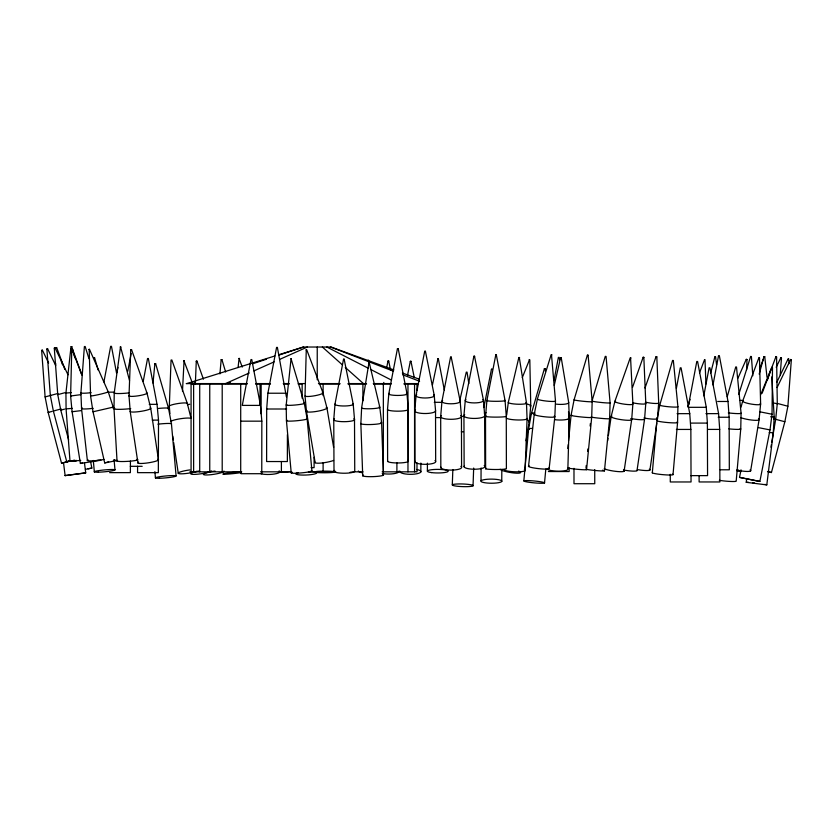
<?xml version="1.0" encoding="UTF-8"?>
<svg xmlns="http://www.w3.org/2000/svg" width="833" height="833" viewBox="0 0 833 833"><rect width="100%" height="100%" fill="white"/><g stroke="black" fill="none" stroke-linecap="round" stroke-linejoin="round"><path stroke-width="1.25" d="M260.448 405.4L242.288 405.4L250.983 359.575L251.774 359.575L260.469 405.4L261.833 421.165L261.76 473.706L241.008 473.706M286.396 396.872L277.379 347.403L276.587 347.403L267.893 393.228L266.685 409.003L266.612 461.544L287.364 461.544L287.406 434.628M420.842 471.967L420.863 463.075M427.391 470.937L427.412 463.169M130.417 461.107L130.375 472.634L109.612 472.634M137.591 466.241L137.57 472.655L158.332 472.655L158.52 420.113L157.041 404.338L148.347 358.513L147.556 358.513L143.214 381.42M481.016 480.88L481.078 467.99M501.758 481.474A10.454 2.051 0.2 0 0 487.336 479.267A10.454 2.051 0.2 0 0 485.066 482.786A10.454 2.051 0.2 0 0 501.758 481.474L501.81 469.874M760.55 395.05L771.743 367.436L772.493 367.582L772.035 414.22L770.004 429.901L759.873 481.453L739.527 477.392L741.016 469.843M114.017 408.597L114.236 392.895L120.514 346.934M55.582 365.854L55.624 363.261M70.982 352.609L71.201 348.715M306.273 349.745L305.024 395.665A9.163 1.499 -9.7 0 0 315.207 395.665A9.163 1.499 -9.7 0 0 322.298 392.374M677.906 406.65A9.163 0.854 5.2 0 1 668.618 406.754A9.163 0.854 5.2 0 1 659.819 404.984L672.575 360.439L673.335 360.502L677.906 406.65L677.583 422.373L673.033 474.498M727.251 396.633L735.747 366.947L736.507 367.009L741.078 413.158L740.756 428.87L736.205 480.995A10.454 0.968 5.2 0 1 730.843 481.474A10.454 0.968 5.2 0 1 719.316 480.339M81.863 374.746L72.554 349.235L71.773 349.371L70.607 395.914L72.075 411.637L80.395 463.471L100.876 460.222L100.127 460.128M424.653 351.359L425.444 351.359L424.684 351.328L416.084 395.321L414.803 410.461M440.709 416.24L441.979 401.1L450.559 357.138L451.205 357.065L460.139 401.1L461.44 416.24L461.576 467.042M463.96 415.375L465.293 400.236L473.873 356.264L474.508 356.201L483.452 400.236L484.691 415.375L484.889 466.178M604.456 470.884L609.621 418.52L610.089 402.766L606.06 356.441L605.279 356.368L592.388 399.694M452.298 484.785L452.85 469.531M473.04 485.837A10.454 1.322 2 0 0 458.619 483.952A10.454 1.322 2 0 0 456.359 486.139A10.454 1.322 2 0 0 473.04 485.837L473.675 468.042M169.328 406.015L171.057 360.085L171.837 359.971L187.279 403.318L191.08 418.489A10.454 1.531 -8.7 0 0 180.834 418.676A10.454 1.531 -8.7 0 0 170.578 421.56M182.479 391.271L184.072 360.543M195.338 384.19L196.286 361.189L196.984 361.116L203.419 379.171M129.011 395.654L130.76 349.735L131.541 349.631L130.843 349.766M525.061 470.707L527.07 418.874L526.477 402.891L519.292 357.492M746.597 369.914L747.014 359.554L746.243 359.367L737.892 378.317M551.488 354.733L555.476 400.912L554.851 416.583L549.155 468.49M386.751 367.353L387.97 361.074L388.678 361.022L390.521 369.862M369.05 362.105L361.637 407.743L360.856 423.726L362.719 475.83M554.257 385.387L560.578 357.68L561.213 357.638L568.668 402.36L569.314 417.687L567.867 468.885A10.454 2.353 1.8 0 1 558.724 471.239A10.454 2.353 1.8 0 1 547.114 468.833M88.985 358.752L85.153 346.497L84.393 346.57L80.926 392.666A9.163 1.02 -6.5 0 0 91.109 392.666M780.219 374.933L781.469 358.138L780.729 357.94L781.469 358.138M788.497 364.177C790.527 362.896 787.112 357.805 788.882 359.002M767.505 471.509L771.431 472.54L784.853 421.737L787.893 406.223L791.35 359.71L790.611 359.512L791.35 359.71M631.695 419.447L632.893 403.901L630.571 357.857M657.508 418.301L658.705 402.756L656.82 356.826L656.04 356.732L656.82 356.847M333.773 419.384L335.022 403.984L343.519 359.252L344.154 359.2L353.182 403.932L354.504 419.322L354.743 470.874A10.454 2.051 -0.2 0 1 342.957 473.217A10.454 2.051 -0.2 0 1 334.731 470.416M219.922 373.902L221.172 359.689L221.922 359.617L225.628 371.997M238.071 367.54L239.092 358.461L242.216 367.093M652.322 472.832L656.654 423.258M523.842 480.849L528.632 428.735L531.464 413.251L544.376 368.696L545.157 368.769L545.407 371.351M530.725 406.056L529.288 421.592L526.029 440.761M544.522 482.994A10.454 0.948 5.3 0 0 530.048 480.672A10.454 0.948 5.3 0 0 527.976 482.109A10.454 0.948 5.3 0 0 544.522 482.994L545.813 469.01M153.022 382.993L154.876 363.771L155.656 363.698L168.516 408.232L171.431 423.716L176.086 475.841M759.123 419.384L760.623 403.901L759.488 358.065L758.811 357.961L742.724 400.902L741.037 407.17M567.804 448.498L568.179 444.676M568.554 440.865L571.074 415.23L574.104 399.736L587.359 355.17L588.119 355.243L592.169 401.568L591.701 417.323L586.547 469.687M585.995 468.031L586.245 465.48M587.629 451.476L587.879 448.925M590.128 426.017L590.389 423.466M76.438 460.764L70.003 461.263L66.078 408.868L65.932 393.051L71.013 346.695L71.805 346.632L74.866 357.878M528.518 466.47L534.203 414.563M771.743 376.912L774.19 416.937L773.274 432.712L766.797 484.91L746.233 482.286L746.712 478.475M506.672 415.063L508.338 402.193L518.844 357.524L519.605 357.586M607.601 440.803L607.975 438.231M608.35 435.659L611.193 416.375L614.931 401.214L630.227 357.857L631.008 357.971M624.084 471.27L631.643 419.853M636.995 470.697L644.544 419.28M649.896 470.124L657.456 418.707M88.819 349.537L89.495 349.371L108.3 392.01L113.215 407.129L93.015 411.794L90.599 396.164L89.183 349.433M116.099 460.649L104.719 462.992L93.015 411.794L93.733 411.46M750.627 470.957L759.071 419.832M770.942 447.186L771.368 444.666M771.795 442.136L775.669 419.395L777.293 403.672L776.585 357.034L775.835 356.909L776.585 357.034M659.767 405.202L656.873 420.717A10.454 0.968 5.2 0 0 669.68 422.706A10.454 0.968 5.2 0 0 676.937 422.071M103.906 381.972L110.674 346.33L111.466 346.33L116.537 373.059M116.943 372.497L117.911 367.405M127.782 371.268L131.166 353.452M486.389 468.375A10.454 0.823 0 0 0 494.563 469.5A10.454 0.823 0 0 0 506.391 468.583L506.277 416.188L505.058 400.496L496.333 354.9L495.791 354.879L486.899 400.496L485.524 416.406L485.629 468.802M554.028 380.317L558.381 357.399L559.172 357.399L559.651 359.95M676.406 388.199L680.269 367.832L681.061 367.832L689.755 413.657L690.859 429.432L691.046 481.963L670.284 481.963L670.263 474.279M703.791 395.821L709.102 367.811L709.893 367.811L718.587 413.637L719.691 429.411L719.879 481.953L699.126 481.953L699.106 475.549M712.996 384.929L718.546 355.649L719.337 355.649L728.032 401.475L729.135 417.25L729.323 469.791L720.222 469.791M397.456 348.746L398.226 348.715L397.435 348.715L388.824 393.665L387.532 409.138A10.454 1.791 -0.1 0 0 399.174 411.158A10.454 1.791 -0.1 0 0 407.587 408.691M383.336 384.94L383.826 382.43M432.431 384.94L437.981 358.659M483.848 407.556L491.46 369.248L492.241 369.258L491.48 369.29M407.556 375.173L410.315 361.355L410.95 361.283L414.293 377.682M534.245 414.251L537.431 398.872L551.144 354.733L551.925 354.837M459.691 400.881L466.293 372.122L467.053 372.164L468.823 383.555M687.933 406.462L690.078 399.351M710.674 373.142L714.818 356.93L715.578 356.982L716.567 364.635M759.186 374.132L763.955 356.628L764.746 356.691L767.006 377.297M85.716 472.873L65.12 475.601L85.716 472.873L84.445 462.711M746.233 482.286L748.367 482.286M738.715 394.498L750.637 356.482L751.397 356.576L752.824 375.787M767.36 380.212L770.567 370.352M632.507 387.397L643.128 357.284L643.836 357.367L645.794 403.328L644.596 418.874A10.454 1.562 8.5 0 1 631.018 418.551M644.992 388.022L656.04 356.711M699.501 372.861L704.562 359.617M759.665 368.957L763.288 359.262M522.291 377.62L529.486 359.752M762.122 393.28L775.835 356.909M776.2 367.27L780.729 357.94M776.866 382.149L788.153 358.815M777.085 387.522L790.611 359.512M451.319 357.19L450.643 357.211M474.654 356.295L473.873 356.295M388.751 361.106L387.97 361.106M306.023 349.902L306.388 349.86M561.369 357.732L560.599 357.732M344.279 359.294L343.54 359.294M183.864 360.574L192.996 384.627M196.963 361.147L196.203 361.241M437.783 358.784L438.325 358.711L437.617 358.763M383.461 474.789L381.597 422.675L379.786 407.129L369.144 362.209M227.992 383.586L230.335 382.503M529.111 359.794L529.371 359.856M225.514 383.586L249.234 372.986M253.971 370.872L274.13 361.866M280.055 359.221L307.335 347.028M94.525 357.649L93.765 357.701L94.556 357.628L98.127 369.998M120.618 347.007L129.521 380.598M759.561 358.107L758.78 357.992M291.238 472.988L286.448 420.863L286.188 405.119L291.05 358.7L304.295 403.245L307.127 418.728L311.917 470.853M643.878 357.43L643.159 357.315M89.485 349.381L88.985 349.506M91.224 395.873C92.838 396.091 106.03 393.051 107.707 392.072M104.729 462.898L105.437 462.659M192.538 383.586L195.005 382.774M252.899 363.688L266.445 359.221M278.763 355.16L303.399 347.028L331.065 347.028L393.905 369.935M71.19 395.727L70.628 396.008L80.863 394.644M72.742 411.419L72.107 411.741L81.082 410.627M80.395 463.471L82.384 462.95M715.557 357.003L714.797 356.951M186.769 383.586L274.869 355.972M278.586 354.806L303.399 347.028M66.255 461.753L69.451 461.19L61.538 463.231L48.137 412.429L45.107 396.904L41.65 350.401L42.41 350.193L48.606 363.032M45.68 396.747L45.107 396.904L50.605 395.467M48.793 412.241L48.137 412.429L52.115 411.387M61.538 463.231L69.285 461.128M68.837 461.305L66.775 461.836L53.364 411.033L50.334 395.519L46.877 349.006L47.637 348.808L55.519 365.146M68.629 439.907L60.778 410.169L57.758 394.644L54.291 348.132L55.051 347.934L68.004 374.777M57.758 394.644L65.307 392.603M53.395 411.033L61.142 408.93M66.775 461.836L70.576 460.805M47.616 348.808L46.898 349.006M55.03 347.944L54.322 348.132M76.147 460.43L74.189 460.961L76.251 460.43M64.578 409.128L60.778 410.169L61.496 409.982M57.883 393.478L50.334 395.519L50.969 395.363M41.681 350.391L42.41 350.193M106.78 462.273L108.665 461.774M61.278 361.033L62.506 364.719M120.889 346.976L120.181 346.997M113.548 460.587L115.329 460.18M90.62 461.774L91.849 468.063L85.455 469.343M88.027 468.833L91.849 468.063M56.613 347.59L55.863 347.715L56.644 347.58L64.849 369.415M71.763 460.784L74.356 460.337M71.992 460.784L74.595 460.337M69.649 461.19L66.348 461.753M72.554 349.235L71.773 349.371M96.826 460.493L98.752 460.253M588.119 355.254L587.442 355.191M112.549 407.118L113.226 407.045M71.805 346.632L71.169 346.684M65.932 393.051L71.43 392.624M66.099 408.868L72.346 408.368M70.003 461.263L80.718 460.41M545.084 368.79L544.376 368.707M290.842 358.794L291.363 358.7M771.431 472.54L767.641 471.509M368.946 362.209L369.467 362.126M186.238 383.586L247.089 383.586M255.627 383.586L269.944 383.586M283.262 383.586L289.009 383.586M298.391 383.586L304.68 383.586M318.445 383.586L339.926 383.586M348.204 383.586L365.999 383.586M373.288 383.586L391.364 383.586M404.276 383.586L418.468 383.586M247.099 384.013L191.08 384.013L191.08 471.832M255.658 384.013L270.506 384.013M283.501 384.013L289.176 384.013M298.172 384.013L302.14 384.013L302.14 398.216M319.247 384.013L339.864 384.013M348.007 384.013L366.624 384.013M373.538 384.013L391 384.013M403.953 384.013L416.989 384.013L416.989 390.469M107.665 392.156L114.673 392.156M267.893 393.228L286.073 393.228M717.671 401.475L728.032 401.475M149.253 404.338L157.041 404.338M706.28 407.316L688.1 407.316L696.794 361.491L697.585 361.491L706.28 407.316L707.384 423.091L707.561 475.633L690.755 475.633M112.747 407.931L114.496 407.931M266.685 409.003L286.687 409.003M677.094 413.657L689.755 413.657M705.926 413.637L718.567 413.637M718.213 417.25L729.135 417.25M568.314 418.999L569.074 418.999L569.095 433.098M152.252 420.113L158.52 420.113M241.081 421.165L261.833 421.165M690.567 423.091L707.384 423.091M676.396 429.432L690.859 429.432M707.863 429.411L719.691 429.411M113.434 460.472L117.526 460.472M130.312 466.313L142.183 466.313M311.032 467.646L314.093 467.646L314.093 457.317M548.395 471.54L569.147 471.54L569.147 467.698M189.924 471.832L241.705 471.832M260.542 471.832L291.769 471.832M308.429 471.832L335.782 471.832M353.692 471.832L363.021 471.832M382.17 471.832L416.989 471.832L416.989 462.794M238.863 358.513L239.602 358.419M221.162 359.71L221.901 359.617M154.907 363.792L155.636 363.688M764.746 356.691L764.028 356.639M496.301 354.889L495.562 354.92M770.619 416.781L774.159 417.021L773.597 416.781M769.203 432.535L773.243 432.806L772.597 432.535M752.668 482.724L754.417 482.921M737.007 470.26L741.287 470.822M776.648 403.568L777.272 403.672L773.774 403.068M774.919 419.28L775.669 419.395L773.555 419.041M772.024 414.23L759.644 411.773M739.548 477.382L759.873 481.453M741.068 471.572L736.861 470.749M764.829 484.389L766.829 484.816M746.941 359.544L746.243 359.377M772.285 367.54L771.743 367.436M758.426 427.631L769.984 429.911L769.328 429.755M787.872 406.223L777.876 403.568M784.134 421.56L784.853 421.737L776.064 419.416M751.366 356.566L750.637 356.514M402.37 373.017L419.291 379.182M330.586 347.028L393.134 371.091M402.756 374.788L419.593 381.275M326.848 347.028L368.321 368.259M370.623 369.435L391.354 380.046M322.392 347.028L342.425 364.885M345.289 367.436L363.427 383.586M425.424 351.328L434.232 395.321L435.534 410.461L435.669 461.263M306.721 349.735L322.923 392.655L326.9 407.701L333.637 447.331M71.825 348.652L81.749 374.892M131.541 349.61L146.962 392.968L150.711 408.139L158.437 459.556M398.226 348.715L406.983 393.665L408.264 409.138L408.368 460.941M438.325 358.711L444.301 389.927M315.166 462.711L306.471 411.585L305.034 396.06M172.702 436.107L173.274 439.959M173.66 442.531L178.283 473.383M137.945 463.023L130.219 411.606L129.021 396.008M63.537 462.888L65.12 475.601M87.371 460.545L81.551 408.649L80.916 392.937M154.886 471.645L155.448 477.996M114.069 459.597L114.975 469.77M93.317 460.482L94.337 471.926M169.901 413.564L169.328 406.369A9.163 1.343 -8.7 0 1 178.314 403.484A9.163 1.343 -8.7 0 1 187.279 403.672M568.512 411.721L569.074 418.999M114.027 408.868L117.037 461.076M704.999 359.731L705.926 383.971M411.106 361.355L410.315 361.355M529.819 359.856L530.746 405.661M463.939 416.084L464.137 466.876M333.762 419.926L334.002 471.478M440.688 416.948L440.824 467.75M414.782 411.169L414.917 461.971M387.512 409.607L387.616 461.409M594.731 469.614L594.752 483.713L573.999 483.713L573.979 468.333M414.563 384.013L414.563 471.832M407.962 384.013L407.972 471.832M396.904 462.794L396.904 471.832M383.347 384.013L383.347 471.832M362.907 384.013L362.907 400.798M323.11 384.013L323.11 395.633M323.11 462.794L323.11 471.832M317.238 347.028L317.238 379.806M281.398 461.503L281.398 471.832M260.979 384.013L260.979 413.72M260.542 384.013L260.542 404.682M260.125 384.013L260.125 404.682M240.706 384.013L240.706 471.832M222.203 384.013L222.203 471.832M209.749 384.013L209.749 471.832M199.712 384.013L199.712 471.832M193.62 384.013L193.62 471.832M571.792 415.146A10.454 0.625 5.8 0 0 581.33 416.979A10.454 0.625 5.8 0 0 591.014 417.104A10.454 0.625 5.8 0 0 603.227 418.541A10.454 0.625 5.8 0 0 609.621 418.52M591.565 401.371A9.163 0.541 5.8 0 1 584.277 401.381A9.163 0.541 5.8 0 1 574.104 399.736M567.96 468.104A10.454 0.625 5.8 0 0 581.392 469.625A10.454 0.625 5.8 0 0 585.87 469.302A10.454 0.625 5.8 0 0 600.447 470.895A10.454 0.625 5.8 0 0 602.436 470.218M645.231 402.891A9.163 1.364 8.5 0 1 643.076 404.078A9.163 1.364 8.5 0 1 633.163 402.891M637.047 470.291A10.454 1.562 8.5 0 1 623.459 469.968M459.545 400.506A9.163 2.374 -0.1 0 1 450.986 403.786A9.163 2.374 -0.1 0 1 442.625 400.506M460.753 415.563A10.454 2.707 -0.1 0 1 450.976 419.301A10.454 2.707 -0.1 0 1 441.438 415.563M460.888 466.365A10.454 2.707 -0.1 0 1 452.486 470.083A10.454 2.707 -0.1 0 1 440.844 467.042M609.485 402.568A9.163 0.541 5.8 0 1 604.487 402.776A9.163 0.541 5.8 0 1 592.607 401.267M741.078 413.158A9.163 0.854 5.2 0 1 728.313 412.876M740.11 428.568A10.454 0.968 5.2 0 1 728.802 428.86M656.862 417.812A10.454 1.562 8.5 0 1 654.717 419.155A10.454 1.562 8.5 0 1 643.93 417.979M658.705 402.756A9.163 1.364 8.5 0 1 646.075 402.318M649.303 469.229A10.454 1.562 8.5 0 1 638.12 469.718M672.387 474.185A10.454 0.968 5.2 0 1 663.786 474.737A10.454 0.968 5.2 0 1 652.385 472.592M241.216 473.029A10.454 0.604 -5.9 0 1 241.331 472.55A10.454 0.604 -5.9 0 1 226.035 474.185A10.454 0.604 -5.9 0 1 226.264 473.269A10.454 0.604 -5.9 0 1 241.528 471.801M506.277 416.188A10.454 0.823 0 0 1 494.448 417.114A10.454 0.823 0 0 1 486.274 415.99M504.454 400.319A9.163 0.718 0 0 1 495.895 401.308A9.163 0.718 0 0 1 487.534 400.319M750.044 469.947A10.454 1.749 9.6 0 1 747.878 471.457A10.454 1.749 9.6 0 1 737.111 470.145M758.488 418.832A10.454 1.749 9.6 0 1 753.834 420.259A10.454 1.749 9.6 0 1 740.558 417.572M760.071 403.422A9.163 1.531 9.6 0 1 751.449 404.12A9.163 1.531 9.6 0 1 743.38 400.621M631.039 418.947A10.454 1.562 8.5 0 1 621.21 419.665A10.454 1.562 8.5 0 1 611.943 416.094M632.893 403.901A9.163 1.364 8.5 0 1 622.532 403.901A9.163 1.364 8.5 0 1 615.587 400.965M623.49 470.374A10.454 1.562 8.5 0 1 617.628 471.551A10.454 1.562 8.5 0 1 604.227 468.698M554.184 416.208A10.454 1.187 6.4 0 1 544.376 416.75A10.454 1.187 6.4 0 1 534.984 414.043M555.476 400.912A9.163 1.041 6.4 0 1 546.302 401.058A9.163 1.041 6.4 0 1 537.431 398.872M548.489 468.115A10.454 1.187 6.4 0 1 538.68 468.646A10.454 1.187 6.4 0 1 529.299 465.949M482.848 399.632A9.163 2.374 -0.1 0 1 474.289 402.912A9.163 2.374 -0.1 0 1 465.928 399.632M484.691 415.375A10.454 2.707 -0.1 0 1 472.873 418.416A10.454 2.707 -0.1 0 1 464.689 414.699M484.202 465.491A10.454 2.707 -0.1 0 1 475.789 469.208A10.454 2.707 -0.1 0 1 464.158 466.178M524.321 469.812A10.454 1.697 2.3 0 1 516.106 471.822A10.454 1.697 2.3 0 1 504.329 469.468M527.06 418.426A10.454 1.697 2.3 0 1 518.126 419.988A10.454 1.697 2.3 0 1 506.36 418.072M525.852 402.495A9.163 1.479 2.3 0 1 518.657 404.255A9.163 1.479 2.3 0 1 508.338 402.193M223.942 471.051A10.454 1.531 -8.7 0 1 214.133 474.269A10.454 1.531 -8.7 0 1 203.367 474.269A10.454 1.531 -8.7 0 1 215.049 471.051M211.363 470.884A10.454 1.531 -8.7 0 1 200.951 473.79A10.454 1.531 -8.7 0 1 190.83 473.915A10.454 1.531 -8.7 0 1 198.889 471.041M316.436 471.447A10.454 0.823 -0.1 0 1 331.805 471.343A10.454 0.823 -0.1 0 1 331.628 472.55A10.454 0.823 -0.1 0 1 316.28 472.446M362.251 472.8A10.454 2.707 -0.2 0 1 358.336 471.009M196.734 471.353A10.454 1.531 -8.7 0 1 178.98 473.665A10.454 1.531 -8.7 0 1 189.893 469.906M187.425 404.682A9.163 1.343 -8.7 0 1 189.705 404.244M352.494 471.926A10.454 2.707 -0.2 0 1 350.12 472.28M290.748 471.499A10.454 1.156 -6.6 0 1 279.409 472.373M399.09 470.978A10.454 2.707 -0.2 0 1 393.832 473.675A10.454 2.707 -0.2 0 1 382.253 473.488M157.947 424.184A10.454 0.948 -5.3 0 1 171.442 423.966M158.26 408.462A9.163 0.833 -5.3 0 1 167.922 408.722M279.117 470.905A10.454 2.343 -2.1 0 1 274.598 473.977A10.454 2.343 -2.1 0 1 261.104 473.81M308.689 471.603A10.454 1.687 -2.5 0 1 315.853 473.571A10.454 1.687 -2.5 0 1 300.869 475.018A10.454 1.687 -2.5 0 1 298.058 472.634M527.289 419.967A10.454 1.718 9.7 0 1 528.57 421.904M527.32 404.078A9.163 1.499 9.7 0 1 530.1 406.337M518.595 471.093A10.454 1.718 9.7 0 1 514.273 473.029A10.454 1.718 9.7 0 1 500.154 469.281M416.76 469.468A10.454 2.707 0.1 0 1 414.542 474.112A10.454 2.707 0.1 0 1 400.09 471.259M128.876 392.874A9.163 0.927 -3.4 0 1 118.744 393.551A9.163 0.927 -3.4 0 1 114.236 392.895M130.729 408.576A10.454 1.052 -3.4 0 1 118.026 409.336A10.454 1.052 -3.4 0 1 114.725 408.285M137.018 459.337A10.454 1.052 -3.4 0 1 128.751 461.284A10.454 1.052 -3.4 0 1 117.037 460.795M146.348 392.718A9.163 1.343 -8.7 0 1 138.018 395.842A9.163 1.343 -8.7 0 1 129.615 395.227M150.002 407.847A10.454 1.531 -8.7 0 1 141.849 411.2A10.454 1.531 -8.7 0 1 130.208 411.2M157.729 459.264A10.454 1.531 -8.7 0 1 148.222 462.836A10.454 1.531 -8.7 0 1 138.622 462.128M484.369 413.074A9.163 1.801 0.2 0 1 486.055 412.751M532.152 413.73A9.163 0.823 5.3 0 1 534.859 413.012M529.424 429.287A10.454 0.948 5.3 0 1 532.516 428.454M406.379 393.27A9.163 1.572 -0.1 0 1 397.82 395.446A9.163 1.572 -0.1 0 1 389.459 393.27M407.681 460.482A10.454 1.791 -0.1 0 1 399.267 462.95A10.454 1.791 -0.1 0 1 387.637 460.941M434.982 460.587A10.454 2.707 -0.1 0 1 426.579 464.304A10.454 2.707 -0.1 0 1 414.938 461.263M435.534 410.461A10.454 2.707 -0.1 0 1 423.705 413.501A10.454 2.707 -0.1 0 1 415.532 409.784M433.639 394.727A9.163 2.374 -0.1 0 1 425.08 397.997A9.163 2.374 -0.1 0 1 416.719 394.727M568.668 402.36A9.163 2.062 1.8 0 1 555.965 404.12M568.637 417.073A10.454 2.353 1.8 0 1 566.232 419.561A10.454 2.353 1.8 0 1 554.809 419.697M311.25 470.676A10.454 0.948 -5.3 0 1 301.411 472.884A10.454 0.948 -5.3 0 1 292.019 472.436M307.127 418.728A10.454 0.948 -5.3 0 1 295.267 420.873A10.454 0.948 -5.3 0 1 287.229 420.311M303.722 403.089A9.163 0.823 -5.3 0 1 295.101 405.025A9.163 0.823 -5.3 0 1 286.875 404.63M382.764 474.477A10.454 1.322 -2 0 1 373.028 476.632A10.454 1.322 -2 0 1 363.459 475.133M380.9 422.362A10.454 1.322 -2 0 1 372.528 424.466A10.454 1.322 -2 0 1 360.876 423.383M379.171 406.858A9.163 1.156 -2 0 1 371.841 408.701A9.163 1.156 -2 0 1 361.637 407.743M352.578 403.484A9.163 1.801 -0.2 0 1 345.247 405.973A9.163 1.801 -0.2 0 1 335.022 403.984M353.817 418.812A10.454 2.051 -0.2 0 1 344.081 421.675A10.454 2.051 -0.2 0 1 334.491 418.864M434.295 402.422A9.163 1.572 0.1 0 1 441.303 402.422M436.419 417.604A10.454 1.791 0.1 0 1 440.938 417.666M461.503 416.396A9.163 1.156 2 0 1 463.814 416.396M461.326 431.827A10.454 1.322 2 0 1 463.106 431.838M326.182 407.389A10.454 1.718 -9.7 0 1 316.748 411.377A10.454 1.718 -9.7 0 1 307.138 410.586M333.596 460.451A10.454 1.718 -9.7 0 1 321.486 463.033A10.454 1.718 -9.7 0 1 315.145 462.263M689.391 403.755A9.163 1.343 8.7 0 1 689.412 402.714M738.559 470.458A10.454 1.166 6.5 0 1 736.747 470.239M740.266 400.34A9.163 1.02 6.5 0 1 742.318 400.444M93.192 408.337A10.454 1.166 -6.5 0 1 82.259 407.962M103.979 459.452A10.454 1.166 -6.5 0 1 91.338 460.878A10.454 1.166 -6.5 0 1 88.079 459.868M367.967 360.387L368.759 360.418L367.999 360.366M768.984 471.832L768.255 471.655L768.984 471.832M98.356 472.186A10.454 0.948 -5.3 0 0 114.985 470.02A10.454 0.948 -5.3 0 0 100.637 470.343A10.454 0.948 -5.3 0 0 98.356 472.186M159.457 478.257A10.454 0.948 -5.3 0 0 176.096 476.091A10.454 0.948 -5.3 0 0 161.748 476.414A10.454 0.948 -5.3 0 0 159.457 478.257M431.473 472.592A10.454 1.791 0.1 0 0 448.144 471.405A10.454 1.791 0.1 0 0 433.691 469.52A10.454 1.791 0.1 0 0 431.473 472.592"/></g></svg>
